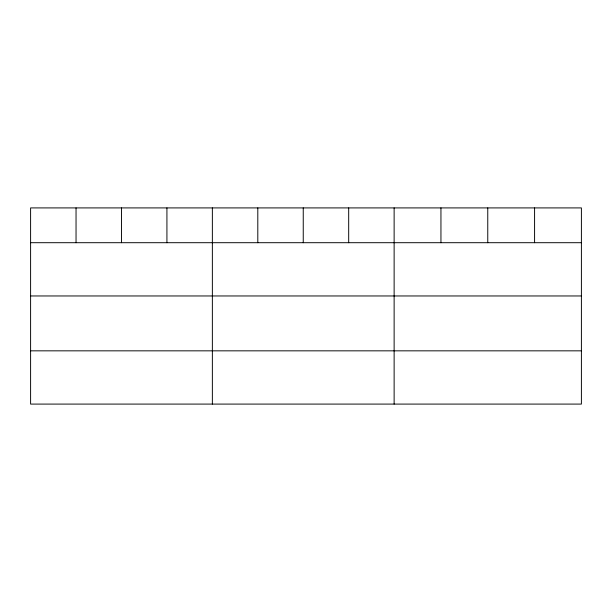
<?xml version="1.0" encoding="UTF-8"?>
<svg xmlns="http://www.w3.org/2000/svg" width="612" height="612" viewBox="0 0 612 612"><rect width="100%" height="100%" fill="white"/><g stroke="black" fill="none" stroke-linecap="round" stroke-linejoin="round"><path stroke-width="0.92" d="M581.4 295.963L581.4 207.912L30.6 207.912L30.6 404.088L581.4 404.088L581.4 295.963L30.6 295.963M30.6 242.704L581.4 242.704M30.6 350.837L581.4 350.837M534.582 207.912L534.582 242.704M487.764 207.912L487.764 242.704M440.946 207.912L440.946 242.704M394.128 207.912L394.128 404.088M348.687 207.912L348.687 242.704M303.246 207.912L303.246 242.704M257.805 207.912L257.805 242.704M212.364 207.912L212.364 404.088M166.923 207.912L166.923 242.704M121.482 207.912L121.482 242.704M76.041 207.912L76.041 242.704"/></g></svg>
